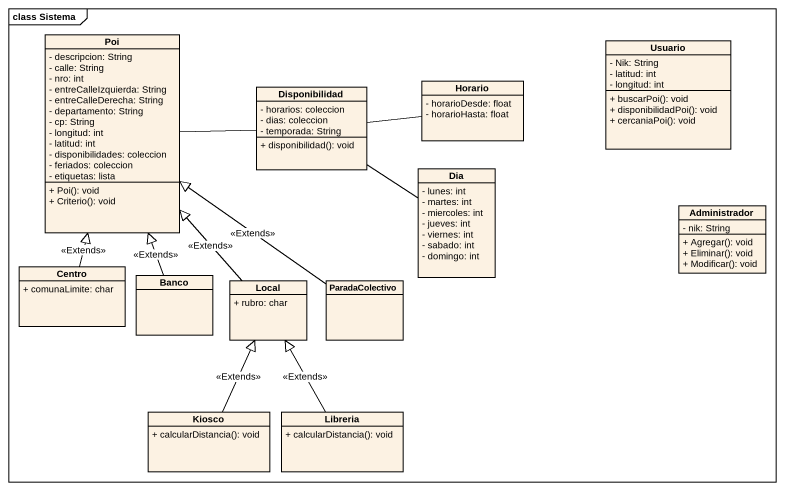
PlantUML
@startuml
mainframe class Sistema
hide circle
hide empty members
skinparam classAttributeIconSize 0
class Poi {
  - descripcion: String
  - calle: String
  - nro: int
  - entreCalleIzquierda: String
  - entreCalleDerecha: String
  - departamento: String
  - cp: String
  - longitud: int
  - latitud: int
  - disponibilidades: coleccion
  - feriados: coleccion
  - etiquetas: lista
  + Poi(): void
  + Criterio(): void
}
class Usuario {
  - Nik: String
  - latitud: int
  - longitud: int
  + buscarPoi(): void
  + disponibilidadPoi(): void
  + cercaniaPoi(): void
}
class Disponibilidad {
  - horarios: coleccion
  - dias: coleccion
  - temporada: String
  + disponibilidad(): void
}
class Horario {
  - horarioDesde: float
  - horarioHasta: float
}
class Dia {
  - lunes: int
  - martes: int
  - miercoles: int
  - jueves: int
  - viernes: int
  - sabado: int
  - domingo: int
}
class Administrador {
  - nik: String
  + Agregar(): void
  + Eliminar(): void
  + Modificar(): void
}
class Centro {
  + comunaLimite: char
}
class Banco
class Local {
  + rubro: char
}
class ParadaColectivo
class Kiosco {
  + calcularDistancia(): void
}
class Libreria {
  + calcularDistancia(): void
}
Poi -right- Disponibilidad
Disponibilidad -right- Horario
Disponibilidad -- Dia
Centro -up-|> Poi : <<Extends>>
Banco -up-|> Poi : <<Extends>>
Local -up-|> Poi : <<Extends>>
ParadaColectivo -up-|> Poi : <<Extends>>
Kiosco -up-|> Local : <<Extends>>
Libreria -up-|> Local : <<Extends>>
@enduml
